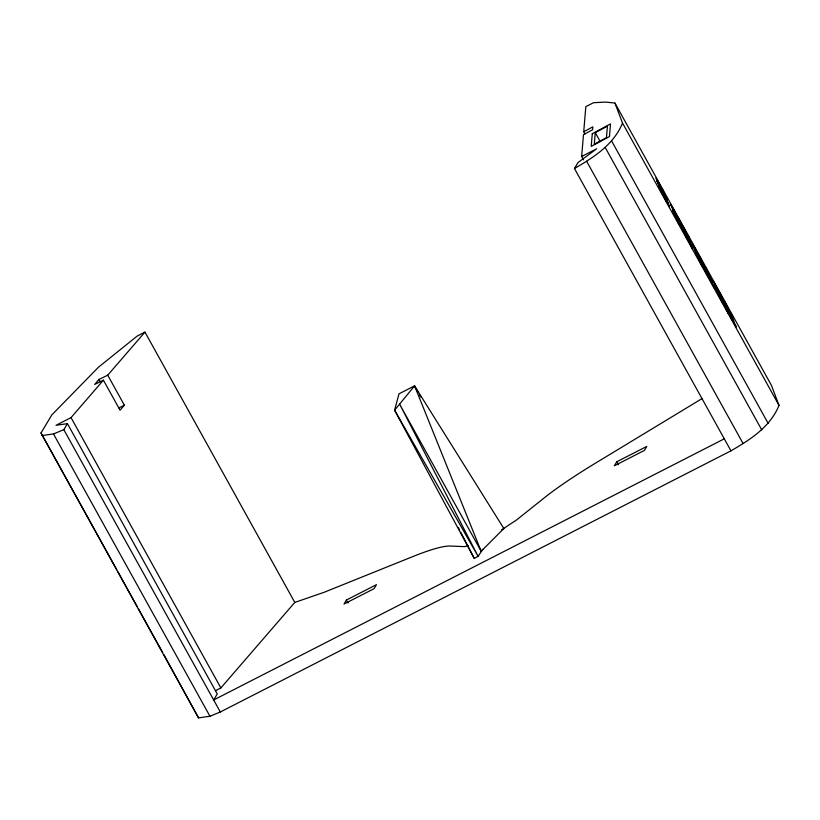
<?xml version="1.0" encoding="UTF-8"?>
<svg xmlns="http://www.w3.org/2000/svg" width="820" height="820" viewBox="0 0 820 820"><rect width="100%" height="100%" fill="white"/><g stroke="black" fill="none" stroke-linecap="round" stroke-linejoin="round"><path stroke-width="1.23" d="M583.522 159.828L581.667 156.476L583.481 134.654L592.604 129.744L592.85 126.844L583.727 131.743L584.957 133.967M583.727 131.743L585.818 106.641L593.547 102.695L605.765 102.1L614.949 103.064L771.435 385.38L779 405.367C770.267 426.994 750.249 439.643 730.948 450.836L220.324 711.985L209.951 716.239L198.542 717.9L41 432.981L51.814 414.92L98.482 367.196L137.155 336.108L144.966 332.11L294.8 602.413L220.867 687.929L215.506 690.665M595.269 132.655L594.305 144.176L606.472 137.637L607.435 126.116L595.269 132.655L600.199 141.552M42.056 435.584L53.464 433.923L63.827 429.67L67.435 423.643L217.259 693.945L213.661 699.972L724.285 438.823M730.948 450.836L574.451 168.52L578.059 162.503L596.683 148.799L581.667 156.476M574.451 168.52C593.762 157.327 613.78 144.679 622.513 123.051L614.949 103.064M346.419 600.035L344.01 604.053L374.053 588.688L376.452 584.67L346.419 600.035L348.08 603.038M482.744 549.349L478.121 556.36L474.237 558.348L394.604 410.184L399.002 393.825L414.561 385.861L503.849 528.51L481.166 551.265L399.596 404.106L478.121 556.36L394.604 410.184L414.561 385.861L418.261 392.544M616.753 461.783L614.344 465.801L644.387 450.436L646.785 446.418L616.753 461.783L618.413 464.786M107.727 375.181L98.974 379.445L94.659 384.436L103.412 380.172L120.058 410.205L124.384 405.213L107.727 375.181L144.966 332.11M67.435 423.643L56.016 425.303L71.032 417.626L103.412 380.172M702.022 398.602L594.408 463.812A121.647 16.933 -29 0 0 544.008 498.058L516.559 519.962L501.645 529.802M118.91 407.878L124.384 405.213M294.8 602.413L324.033 592.327L413.762 556.196A122.6 17.066 -29 0 1 450.231 546.038L464.489 546.632L468.302 545.833M664.784 195.652C661.791 190.465 668.064 201.535 665.02 196.267M657.835 182.768L658.768 184.459L658.234 183.055M657.558 182.419L661.248 189.656M622.513 123.051L779 405.367M611.699 141.112L768.186 423.428M605.242 147.549L761.729 429.864M586.618 161.253L743.104 443.569M419.502 394.779L420.742 397.003M98.974 379.445L100.204 381.669M71.032 417.626L220.867 687.929M63.827 429.67L220.324 711.985M53.464 433.923L209.951 716.239M41 432.981L116.758 569.664M117.998 571.899L137.258 606.626M138.498 608.87L162.719 652.566M163.959 654.801L198.542 717.9M458.411 527.67L459.579 529.945M460.758 532.211L474.237 558.348M414.561 385.861L481.166 551.265M731.327 314.439L731.563 315.064L723.896 300.417L727.637 308.597L726.889 306.629M726.1 306.106L726.335 306.721L714.456 285.093L714.691 285.719M723.466 304.077L722.246 300.848L728.662 313.752L716.68 290.813L719.734 297.342M722.461 302.272L719.478 295.877L720.688 299.074M712.467 284.243L711.217 280.942L714.538 288.158L708.593 276.422M706.717 270.046L705.969 268.068L709.71 276.258L692.049 243.068L703.888 265.649L703.283 264.05M711.36 282.244L702.135 264.46L708.777 277.775L707.557 274.546M702.832 264.122L703.068 264.737L693.187 246.728L693.423 247.353M699.122 257.623L699.47 258.546L697.174 254.128M692.551 247.281L692.787 247.896L674.378 214.491L674.614 215.106M686.852 234.212L687.088 234.827L672.185 207.747L675.168 213.928L674.44 212.011M687.098 237.861L687.334 238.466L675.875 217.607L678.909 223.952L678.109 221.83M684.187 232.183L681.789 227.663L682.035 228.308M676.438 216.357L676.705 217.064M675.998 216.183L677.095 219.083L672.953 211.047L674.481 213.794L674.06 212.687M665.194 195.416L662.293 190.178L663.964 193.807L663.359 192.218M667.255 201.361L665.461 197.425L665.861 198.481M662.888 190.609L662.621 189.902L664.415 193.838L660.438 186.396M662.99 190.896L656.031 178.073L661.268 187.626M666.291 199.619L663.267 193.889M661.801 189.297L656.635 180.082M664.005 194.852L656.892 180.902M662.919 192.731L661.145 188.825L661.976 191.029M659.649 185.422L658.573 183.485M659.957 187.636L660.541 189.184M661.279 191.08L661.627 192.003L660.192 189.03M661.924 193.048L662.252 193.909M657.302 181.374L657.507 181.907M658.88 185.597L659.577 187.442M660.858 191.009L665.122 198.809L660.377 189.963M592.276 133.711L591.22 146.39L609.465 136.581L610.521 123.902L592.276 133.711M659.598 185.709L658.665 184.008L662.406 190.834L659.598 185.709M678.837 221.697L682.742 228.8L678.837 221.697M730.077 315.515L734.341 323.295L730.077 315.515M668.607 204.938L666.209 200.613L668.607 204.938M710.622 278.718L705.63 269.718L710.622 278.718M728.314 312.256L736.216 326.739L728.314 312.256M662.949 192.362L666.937 199.66L662.949 192.362M669.561 206.701L665.266 198.881L669.561 206.701M684.669 232.357L676.9 218.253L684.669 232.357M712.611 282.387L703.683 266.121L712.611 282.387M726.397 307.879L715.44 287.779L726.397 307.879M700.218 261.057L695.596 253.38L703.242 267.73L698.097 257.9L701.92 264.245L700.218 261.057M704.4 268.202L694.284 249.188L704.4 268.202M688.523 236.642L670.35 203.852L688.759 237.257L688.523 236.642M721.6 296.379L712.857 280.604L723.055 300.212L721.6 296.379M700.69 258.843L697.041 252.263L701.674 261.467L700.69 258.843M719.847 293.406L717.346 288.896L720.841 296.03L719.847 293.406M678.663 220.385L672.451 209.387L683.634 229.774L678.663 220.385M690.45 241.879L684.423 230.994L685.909 234.92L690.686 242.494L690.45 241.879M732.26 317.196L727.494 309.704L733.808 321.276L732.26 317.196M668.054 202.929L659.311 187.155L668.054 202.929M691.116 245.006L683.726 232.183L692.336 248.234L691.116 245.006"/></g></svg>
